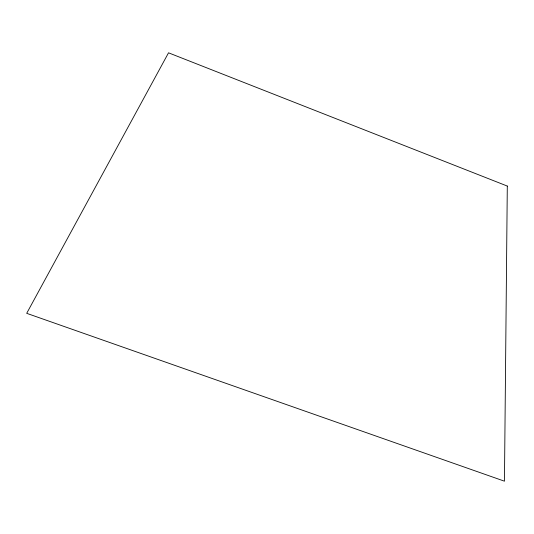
<?xml version="1.0" encoding="UTF-8"?>
<svg xmlns="http://www.w3.org/2000/svg" width="534" height="534" viewBox="0 0 534 534"><rect width="100%" height="100%" fill="white"/><g stroke="black" fill="none" stroke-linecap="round" stroke-linejoin="round"><path stroke-width="0.8" d="M507.3 186.066L504.456 481.187L26.7 313.325L168.53 52.813L507.3 186.066"/></g></svg>
